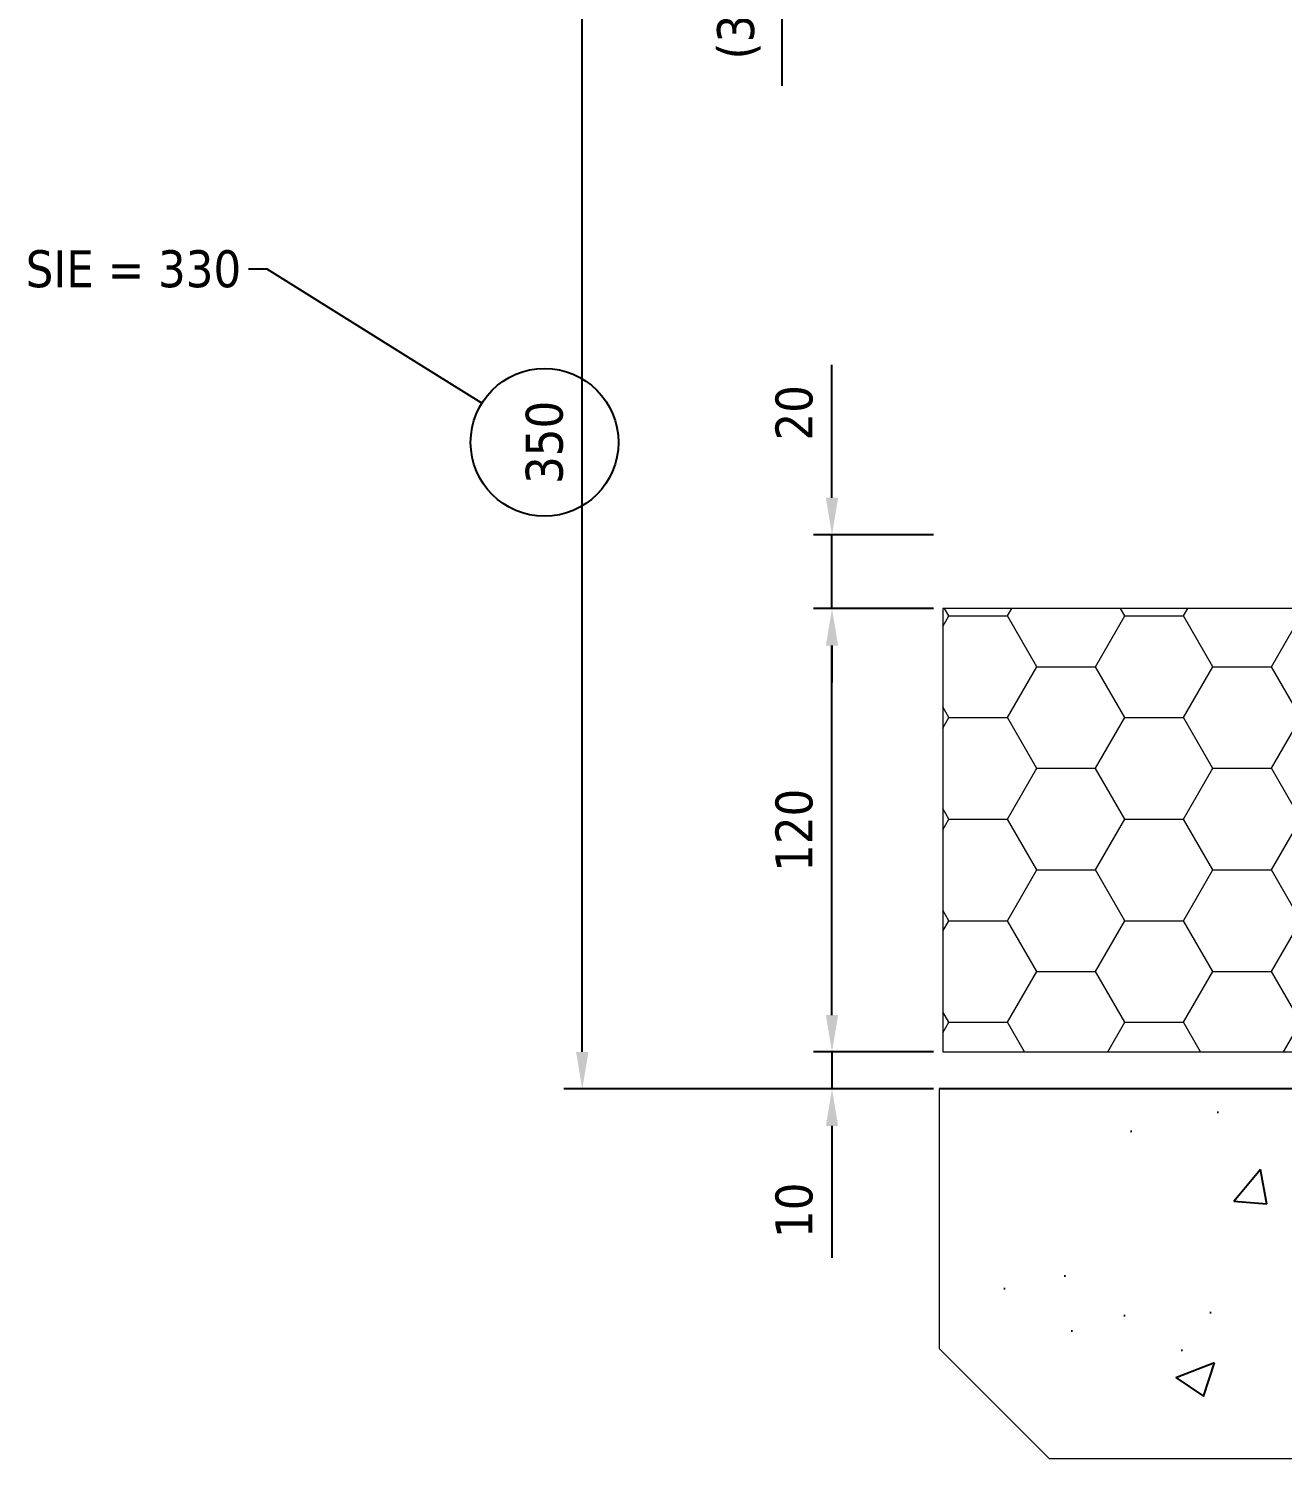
# Model space of a CAD drawing. Header units: millimetres. Extents: x -20000 to 230000, y -17405 to 25402.
# Drawn here: x 123000.1 to 123339.4, y -13076.3 to -12689.3 of the extents above; entities that cross this region are included whole.
import ezdxf
from ezdxf import colors
from ezdxf.entities.mleader import LeaderData, LeaderLine
from ezdxf.math import Vec2, Vec3

# ---------------------------------------------------------------- set-up
doc = ezdxf.new("R2010")
doc.units = ezdxf.units.MM
doc.header["$PDMODE"] = 35
doc.header["$PDSIZE"] = 0.5
doc.layers.get('0').update_dxf_attribs({"lineweight": 13})
doc.layers.get('Defpoints').update_dxf_attribs({"true_color": 0xc2a584})
for name, color, linetype, lineweight in [('0 - 0 (en cours)', 20, 'Continuous', 13), ('1 - BETON', 251, 'Continuous', 25), ('1 - Cotation', 32, 'Continuous', 13), ('1 - Isolant', 132, 'Continuous', 13), ('1 - Texte', 7, 'Continuous', 13)]:
    doc.layers.add(name, color=color, linetype=linetype, lineweight=lineweight)
doc.layers.add('0 - Invisible', color=43, linetype='Continuous', lineweight=0, plot=False)
doc.styles.add('Texte Poralu', font='tahomabd.ttf')
doc.dimstyles.new('30 - 1000', dxfattribs={"dimtxt": 10, "dimasz": 10, "dimexe": 5, "dimexo": 2.5, "dimgap": 5, "dimtad": 1, "dimdec": 1, "dimtxsty": 'Texte Poralu', "dimcen": 5, "dimazin": 0, "dimtfac": 1, "dimtdec": 1, "dimtmove": 0, "dimatfit": 3, "dimfxl": 1, "dimarcsym": 0})

# ---------------------------------------------------------------- blocks, each defined once
blk = doc.blocks.new('*U1522')
at = {"layer": '1 - BETON'}
h = blk.add_hatch(dxfattribs=at)
h.set_pattern_fill('CONCRETE', color=256, scale=15, style=0, pattern_type=2)
h.set_pattern_definition([(49.99999999999999, (130.0153848707041, 102.7497629763065), (107.589027390113, -9.412820247389266), [11.25, -123.75]), (355, (130.0153848707041, 102.7497629763065), (-20.81270004195, 112.8288200550018), [9, -99]), (100.4514, (138.9811368707041, 101.9653619763065), (86.77640725710323, 103.415931309143), [9.5610285, -105.1713168]), (46.18420000000002, (130.0153848707041, 132.7497629763064), (160.0861572938467, -24.82785214935271), [16.87499999999988, -185.624999999999]), (96.6356, (143.3558966207041, 130.6807669263064), (140.1994058323055, 146.1176806350663), [14.3415432, -157.75695]), (351.1842, (130.0153848707041, 132.7497629763064), (140.1992917700441, 146.1177901387987), [13.5, -148.5]), (21, (145.0153848707041, 125.2497629763065), (89.53605781776925, -60.39283359980082), [11.25, -123.75]), (326.0000000000001, (145.0153848707041, 125.2497629763065), (36.49729978823726, 108.772506757028), [9, -99]), (71.4514, (152.4767198207041, 120.2170220763064), (126.0333942872235, 48.37957450649286), [9.5610285, -105.1713168]), (37.50000000000001, (130.0153848707041, 102.7497629763065), (1.8239782975936, 49.93407807469672), [0, -97.8, 0, -100.5, 0, -99.375]), (7.499999999999999, (130.0153848707041, 102.7497629763065), (39.46043061632229, 59.16175678235403), [0, -57.3, 0, -95.55, 0, -37.875]), (327.5, (96.5653848707041, 102.7497629763065), (80.07336542586135, -3.383230760156963), [0, -37.5, 0, -117, 0, -155.25]), (317.5, (81.5653848707041, 102.7497629763065), (87.47792540135794, 15.01574734984766), [0, -48.75, 0, -77.69999999999999, 0, -110.25])])
h.paths.add_polyline_path([(-201, -0.01499999999955336), (-201, -70.23523702369309), (-171.2352370236904, -99.99999999999999), (-2.841614285404423e-14, -100), (6.123233995736766e-17, -1.243449787580175e-14), (-200.0000000000004, 4.405364961712621e-13)])
at = {"layer": '0 - Invisible'}
blk.add_lwpolyline([(-201, -0.01499999999955336), (-201, -70.23523702369309), (-171.2352370236904, -99.99999999999999), (-2.841614285404423e-14, -100)], dxfattribs=at)
at = {"layer": '1 - BETON'}
blk.add_lwpolyline([(-2.841614285404423e-14, -100), (0, 0), (6.123233995736766e-17, -1.243449787580175e-14), (6.123233995736766e-17, -1.243449787580175e-14), (-200.0000000000022, -1.243449787580175e-14), (-200.0000000000004, 4.405364961712621e-13), (-201, -0.01499999999955336)], dxfattribs=at)
blk = doc.blocks.new('*U1525')
at = {"layer": '1 - Isolant'}
h = blk.add_hatch(dxfattribs=at)
h.set_pattern_fill('HONEY', color=256, scale=5, style=0)
h.set_pattern_definition([(0, (-147.2451239499205, 19.99999999999997), (23.8125, 13.748153225), [15.875, -31.75]), (120, (-147.2451239499205, 19.99999999999997), (-23.81249994797095, 13.74815331511695), [15.87499999999998, -31.74999999999997]), (59.99999999999999, (-147.2451239499205, 19.99999999999997), (5.202904551637744e-08, 27.49630654011694), [-31.75, 15.875])])
h.paths.add_polyline_path([(-197.1225619749603, 120), (-197.1225619749603, 2.60480097161674e-14), (0, 0), (-0.1225619749602629, 120)])
at = {"layer": '0 - Invisible'}
blk.add_lwpolyline([(-197.1225619749603, 120), (-197.1225619749603, 2.60480097161674e-14)], dxfattribs=at)
at = {"layer": '1 - Isolant'}
blk.add_lwpolyline([(-197.1225619749603, 2.60480097161674e-14), (0, 0), (-0.1225619749602629, 120), (-197.1225619749603, 120)], dxfattribs=at)
blk = doc.blocks.new('*D1608')
at = {"layer": '1 - Cotation', "color": 0, "lineweight": -2, "transparency": 16777216}
for p, q in [((123218, -12626.26779066068), (123198.9375, -12626.26779066068)), ((123203.9375, -12636.26779066068), (123203.9375, -12646.26779066068)), ((123218, -12656.26779066068), (123198.9375, -12656.26779066068)), ((123203.9375, -12656.26779066068), (123203.9375, -12704.7902889817))]:
    blk.add_line(p, q, dxfattribs=at)
at = {"layer": '1 - Cotation', "color": 0, "transparency": 16777216}
for points in [[(123202.2708333334, -12636.26779066068), (123205.6041666667, -12636.26779066068), (123203.9375, -12626.26779066068)], [(123202.2708333334, -12646.26779066068), (123205.6041666667, -12646.26779066068), (123203.9375, -12656.26779066068)]]:
    blk.add_solid(points, dxfattribs=at)
at = {"layer": 'Defpoints', "color": 0, "transparency": 16777216}
for p in [(123220.5, -12626.26779066068), (123203.9375, -12656.26779066068), (123220.5, -12656.26779066068)]:
    blk.add_point(p, dxfattribs=at)
at = {"layer": '1 - Cotation', "color": 0, "transparency": 16777216, "insert": (123192.329037945, -12685.52903982117), "char_height": 10, "attachment_point": 5, "rotation": 90, "style": 'Texte Poralu'}
blk.add_mtext('(30)', dxfattribs=at)
blk = doc.blocks.new('*D1613')
at = {"layer": '0 - 0 (en cours)', "color": 0, "lineweight": -2, "transparency": 16777216}
for p, q in [((123218, -12626.26779066068), (123144.9354832653, -12626.26779066068)), ((123149.9354832653, -12966.26779066066), (123149.9354832653, -12636.26779066068)), ((123244.9999999999, -12976.26779066066), (123144.9354832653, -12976.26779066066))]:
    blk.add_line(p, q, dxfattribs=at)
at = {"layer": '0 - 0 (en cours)', "color": 0, "transparency": 16777216}
for points in [[(123148.2688165986, -12636.26779066068), (123151.602149932, -12636.26779066068), (123149.9354832653, -12626.26779066068)], [(123148.2688165986, -12966.26779066066), (123151.602149932, -12966.26779066066), (123149.9354832653, -12976.26779066066)]]:
    blk.add_solid(points, dxfattribs=at)
at = {"layer": 'Defpoints', "color": 0, "transparency": 16777216}
for p in [(123149.9354832653, -12626.26779066068), (123220.5, -12626.26779066068), (123247.4999999999, -12976.26779066066)]:
    blk.add_point(p, dxfattribs=at)
at = {"layer": '0 - 0 (en cours)', "color": 0, "transparency": 16777216, "insert": (123139.7272898469, -12801.26779066065), "char_height": 10, "attachment_point": 5, "rotation": 90, "style": 'Texte Poralu'}
blk.add_mtext('350', dxfattribs=at)
blk = doc.blocks.new('*D1614')
at = {"layer": '1 - Cotation', "color": 0, "lineweight": -2, "transparency": 16777216}
for p, q in [((123217.5240820588, -12956.26779066066), (123217.5240820588, -12946.26779066066)), ((123244.9999999999, -12966.26779066066), (123212.5240820588, -12966.26779066066)), ((123217.5240820588, -12966.26779066066), (123217.5240820588, -12976.26779066066)), ((123244.9999999999, -12976.26779066066), (123212.5240820588, -12976.26779066066)), ((123217.5240820588, -12986.26779066066), (123217.5240820588, -13021.949456208))]:
    blk.add_line(p, q, dxfattribs=at)
at = {"layer": '1 - Cotation', "color": 0, "transparency": 16777216}
for points in [[(123215.8574153921, -12956.26779066066), (123219.1907487255, -12956.26779066066), (123217.5240820588, -12966.26779066066)], [(123215.8574153921, -12986.26779066066), (123219.1907487255, -12986.26779066066), (123217.5240820588, -12976.26779066066)]]:
    blk.add_solid(points, dxfattribs=at)
at = {"layer": 'Defpoints', "color": 0, "transparency": 16777216}
for p in [(123247.4999999999, -12966.26779066066), (123217.5240820588, -12976.26779066066), (123247.4999999999, -12976.26779066066)]:
    blk.add_point(p, dxfattribs=at)
at = {"layer": '1 - Cotation', "color": 0, "transparency": 16777216, "insert": (123207.3192465988, -13009.10862343431), "char_height": 10, "attachment_point": 5, "rotation": 90, "style": 'Texte Poralu'}
blk.add_mtext('10', dxfattribs=at)
blk = doc.blocks.new('*D1615')
at = {"layer": '1 - Cotation', "color": 0, "lineweight": -2, "transparency": 16777216}
for p, q in [((123244.9999999999, -12846.26779066066), (123212.5240820588, -12846.26779066066)), ((123217.5240820588, -12956.26779066066), (123217.5240820588, -12856.26779066066)), ((123244.9999999999, -12966.26779066066), (123212.5240820588, -12966.26779066066))]:
    blk.add_line(p, q, dxfattribs=at)
at = {"layer": '1 - Cotation', "color": 0, "transparency": 16777216}
for points in [[(123215.8574153921, -12856.26779066066), (123219.1907487255, -12856.26779066066), (123217.5240820588, -12846.26779066066)], [(123215.8574153921, -12956.26779066066), (123219.1907487255, -12956.26779066066), (123217.5240820588, -12966.26779066066)]]:
    blk.add_solid(points, dxfattribs=at)
at = {"layer": 'Defpoints', "color": 0, "transparency": 16777216}
for p in [(123217.5240820588, -12846.26779066066), (123247.4999999999, -12846.26779066066), (123247.4999999999, -12966.26779066066)]:
    blk.add_point(p, dxfattribs=at)
at = {"layer": '1 - Cotation', "color": 0, "transparency": 16777216, "insert": (123207.3192465988, -12906.26779066064), "char_height": 10, "attachment_point": 5, "rotation": 90, "style": 'Texte Poralu'}
blk.add_mtext('120', dxfattribs=at)
blk = doc.blocks.new('*D1603')
at = {"layer": '1 - Cotation', "color": 0, "lineweight": -2, "transparency": 16777216}
for p, q in [((123217.5240820588, -12816.26779066066), (123217.5240820588, -12780.29062477751)), ((123244.9999999999, -12826.26779066066), (123212.5240820588, -12826.26779066066)), ((123217.5240820588, -12846.26779066066), (123217.5240820588, -12826.26779066066)), ((123244.9999999999, -12846.26779066066), (123212.5240820588, -12846.26779066066)), ((123217.5240820588, -12856.26779066066), (123217.5240820588, -12866.26779066066))]:
    blk.add_line(p, q, dxfattribs=at)
at = {"layer": '1 - Cotation', "color": 0, "transparency": 16777216}
for points in [[(123215.8574153921, -12816.26779066066), (123219.1907487255, -12816.26779066066), (123217.5240820588, -12826.26779066066)], [(123215.8574153921, -12856.26779066066), (123219.1907487255, -12856.26779066066), (123217.5240820588, -12846.26779066066)]]:
    blk.add_solid(points, dxfattribs=at)
at = {"layer": 'Defpoints', "color": 0, "transparency": 16777216}
for p in [(123217.5240820588, -12826.26779066066), (123247.4999999999, -12826.26779066066), (123247.4999999999, -12846.26779066066)]:
    blk.add_point(p, dxfattribs=at)
at = {"layer": '1 - Cotation', "color": 0, "transparency": 16777216, "insert": (123207.3192465988, -12793.27920771906), "char_height": 10, "attachment_point": 5, "rotation": 90, "style": 'Texte Poralu'}
blk.add_mtext('20', dxfattribs=at)
blk = doc.blocks.new('_DotBlank')
at = {"color": 0, "linetype": 'ByBlock', "lineweight": -2}
blk.add_line((-0.5, 0), (-1, 0), dxfattribs=at)
blk.add_circle((0, 0), 0.5, dxfattribs=at)

msp = doc.modelspace()

# ---------------------------------------------------------------- block references
for name, p in [('*U1525', (123444.6225619748, -12966.26779066066)), ('*U1522', (123447.4999999999, -12976.26779066066))]:
    msp.add_blockref(name, p)

# ---------------------------------------------------------------- dimensions: what is measured, and where the dimension line sits
at = {"layer": '0 - 0 (en cours)'}
dim = msp.add_linear_dim(base=(123149.9354832653, -12626.26779066068), p1=(123247.4999999999, -12976.26779066066), p2=(123220.5, -12626.26779066068), angle=90, dimstyle='30 - 1000', dxfattribs=at)
dim.commit()
dim.dimension.update_dxf_attribs({"geometry": '*D1613', "text_midpoint": (123139.7272898469, -12801.26779066065)})
at = {"layer": '1 - Cotation'}
dim = msp.add_linear_dim(base=(123203.9375, -12656.26779066068), p1=(123220.5, -12626.26779066068), p2=(123220.5, -12656.26779066068), angle=90, dimstyle='30 - 1000', override={"dimpost": '(<>)'}, dxfattribs=at)
dim.commit()
dim.dimension.update_dxf_attribs({"geometry": '*D1608', "text_midpoint": (123192.329037945, -12685.52903982117)})
for base, p1, p2, picture, middle in [((123217.5240820588, -12826.26779066066), (123247.4999999999, -12846.26779066066), (123247.4999999999, -12826.26779066066), '*D1603', (123207.3192465988, -12793.27920771906)), ((123217.5240820588, -12846.26779066066), (123247.4999999999, -12966.26779066066), (123247.4999999999, -12846.26779066066), '*D1615', (123207.3192465988, -12906.26779066064)), ((123217.5240820588, -12976.26779066066), (123247.4999999999, -12966.26779066066), (123247.4999999999, -12976.26779066066), '*D1614', (123207.3192465988, -13009.10862343431))]:
    dim = msp.add_linear_dim(base=base, p1=p1, p2=p2, angle=90, dimstyle='30 - 1000', dxfattribs=at)
    dim.commit()
    dim.dimension.update_dxf_attribs({"geometry": picture, "text_midpoint": middle})

# ---------------------------------------------------------------- leaders
at = {"layer": '1 - Texte'}
ml = msp.add_multileader_mtext('Standard', dxfattribs=at)
ml.set_content('SIE = 330', color=256, style='Texte Poralu')
ml.set_leader_properties()
ml.set_arrow_properties(name='DOTBLANK')
ml.build(insert=Vec2(0, 0))
ml.multileader.update_dxf_attribs({"dogleg_length": 5, "arrow_head_size": 40})
ctx = ml.context
ctx.base_point, ctx.char_height, ctx.arrow_head_size, ctx.plane_origin = Vec3(122987.2317802161, -12754.38755186932), 10, 40, Vec3(123098.2904235447, -12773.12229656139)
ctx.text_align_type = 2
notes = []
notes.append((ctx, [(0, (1, 1, 0), (123064.6266761193, -12754.38755186932), (-1, 0), 5, [(0, [(123139.7272898469, -12801.26779066065)], 0, [])])]))
ctx.mtext.insert, ctx.mtext.alignment, ctx.mtext.flow_direction = Vec3(123057.6266761193, -12749.28345516012), 3, 5
for ctx, leaders in notes:
    for number, flags, end, landing, length, lines in leaders:
        leader = LeaderData()
        leader.index, (leader.has_last_leader_line, leader.has_dogleg_vector, leader.attachment_direction) = number, flags
        leader.last_leader_point, leader.dogleg_vector, leader.dogleg_length = Vec3(end), Vec3(landing), length
        for number, points, colour, breaks in lines:
            line = LeaderLine()
            line.index, line.vertices, line.color, line.breaks = number, Vec3.list(points), colors.encode_raw_color(colour), breaks
            leader.lines.append(line)
        ctx.leaders.append(leader)

doc.saveas('drawing.dxf')
